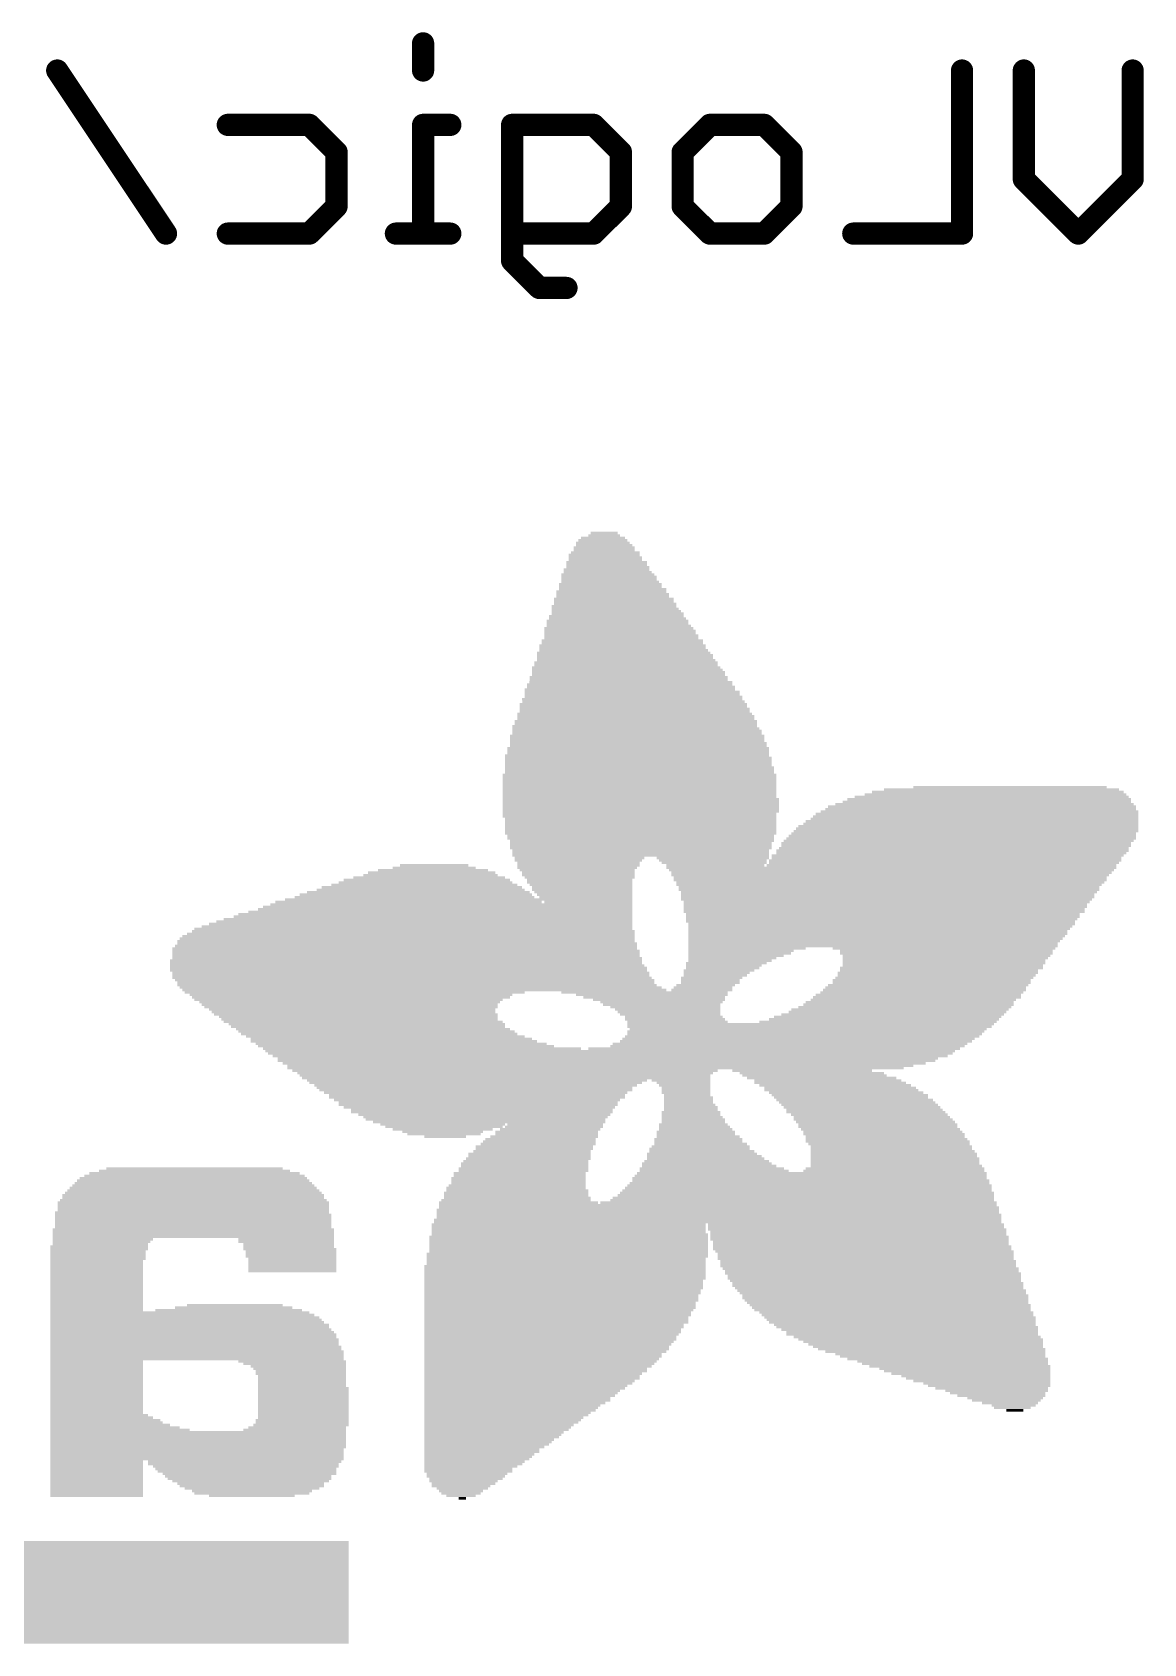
# Model space of a CAD drawing. Extents: x -0.1 to 35.7, y -1.6 to 50.9.
# Drawn here: x 20.2 to 27.82, y 26.92 to 37.97 of the extents above; entities that cross this region are included whole.
import ezdxf

# ---------------------------------------------------------------- set-up
doc = ezdxf.new("R2010")
doc.units = 0
doc.layers.add('22', color=6, linetype='CONTINUOUS')

# ---------------------------------------------------------------- blocks, each defined once
blk = doc.blocks.new('RECT')
blk.add_solid([(-0.5, -0.5), (0.5, -0.5), (-0.5, 0.5), (0.5, 0.5)])

msp = doc.modelspace()

# ---------------------------------------------------------------- linework, layer by layer
at = {"layer": '22', "const_width": 0.1524}
for points in [[(22.8771, 37.8937), (22.8771, 37.7073)], [(21.1146, 36.5887), (20.3689, 37.7073)], [(26.5717, 37.7073), (26.5717, 36.5887)], [(26.9954, 36.9616), (26.9954, 37.7073)], [(27.7411, 37.7073), (27.7411, 36.9616)], [(21.5383, 37.3344), (22.0975, 37.3344)], [(22.0975, 37.3344), (22.284, 37.148)], [(23.0636, 37.3344), (22.8771, 37.3344)], [(22.8771, 37.3344), (22.8771, 36.5887)], [(23.4872, 36.4023), (23.4872, 37.3344)], [(23.4872, 37.3344), (24.0465, 37.3344)], [(24.0465, 37.3344), (24.233, 37.148)], [(24.6566, 37.148), (24.8431, 37.3344)], [(24.8431, 37.3344), (25.2159, 37.3344)], [(25.2159, 37.3344), (25.4024, 37.148)], [(22.284, 37.148), (22.284, 36.7751)], [(24.233, 37.148), (24.233, 36.7751)], [(24.6566, 36.7751), (24.6566, 37.148)], [(25.4024, 37.148), (25.4024, 36.7751)], [(27.3683, 36.5887), (26.9954, 36.9616)], [(27.7411, 36.9616), (27.3683, 36.5887)], [(22.284, 36.7751), (22.0975, 36.5887)], [(24.233, 36.7751), (24.0465, 36.5887)], [(24.8431, 36.5887), (24.6566, 36.7751)], [(25.4024, 36.7751), (25.2159, 36.5887)], [(22.0975, 36.5887), (21.5383, 36.5887)], [(23.0636, 36.5887), (22.6907, 36.5887)], [(24.0465, 36.5887), (23.4872, 36.5887)], [(25.2159, 36.5887), (24.8431, 36.5887)], [(26.5717, 36.5887), (25.826, 36.5887)], [(23.6737, 36.2159), (23.4872, 36.4023)], [(23.8601, 36.2159), (23.6737, 36.2159)]]:
    msp.add_lwpolyline(points, dxfattribs=at)
at = {"layer": '22', "const_width": 0.0762}
for points in [[(22.9152, 37.8937, 1), (22.839, 37.8937)], [(20.4006, 37.7284, 1), (20.3372, 37.6861)], [(22.839, 37.7073, 1), (22.9152, 37.7073)], [(26.6098, 37.7073, 1), (26.5336, 37.7073)], [(27.0335, 37.7073, 1), (26.9573, 37.7073)], [(27.7792, 37.7073, 1), (27.703, 37.7073)], [(21.5383, 37.3725, 1), (21.5383, 37.2963)], [(22.1245, 37.3613, 1), (22.0706, 37.3075)], [(22.0975, 37.2963, 1), (22.0975, 37.3725)], [(22.8771, 37.3725, 1), (22.8771, 37.2963)], [(22.9152, 37.3344, 1), (22.839, 37.3344)], [(23.0636, 37.2963, 1), (23.0636, 37.3725)], [(23.5253, 37.3344, 1), (23.4491, 37.3344)], [(23.4872, 37.3725, 1), (23.4872, 37.2963)], [(24.0735, 37.3613, 1), (24.0196, 37.3075)], [(24.0465, 37.2963, 1), (24.0465, 37.3725)], [(24.8431, 37.3725, 1), (24.8431, 37.2963)], [(24.87, 37.3075, 1), (24.8161, 37.3613)], [(25.2429, 37.3613, 1), (25.189, 37.3075)], [(25.2159, 37.2963, 1), (25.2159, 37.3725)], [(22.3221, 37.148, 1), (22.2459, 37.148)], [(22.257, 37.121, 1), (22.3109, 37.1749)], [(24.2711, 37.148, 1), (24.1949, 37.148)], [(24.206, 37.121, 1), (24.2599, 37.1749)], [(24.6947, 37.148, 1), (24.6185, 37.148)], [(24.6297, 37.1749, 1), (24.6836, 37.121)], [(25.4405, 37.148, 1), (25.3643, 37.148)], [(25.3754, 37.121, 1), (25.4293, 37.1749)], [(27.0224, 36.9885, 1), (26.9685, 36.9346)], [(27.7681, 36.9346, 1), (27.7142, 36.9885)], [(26.9573, 36.9616, 1), (27.0335, 36.9616)], [(27.703, 36.9616, 1), (27.7792, 36.9616)], [(22.2459, 36.7751, 1), (22.3221, 36.7751)], [(22.3109, 36.7482, 1), (22.257, 36.8021)], [(24.1949, 36.7751, 1), (24.2711, 36.7751)], [(24.2599, 36.7482, 1), (24.206, 36.8021)], [(24.6836, 36.8021, 1), (24.6297, 36.7482)], [(24.6185, 36.7751, 1), (24.6947, 36.7751)], [(25.3643, 36.7751, 1), (25.4405, 36.7751)], [(25.4293, 36.7482, 1), (25.3754, 36.8021)], [(21.0829, 36.5676, 1), (21.1463, 36.6098)], [(21.5383, 36.6268, 1), (21.5383, 36.5506)], [(22.0706, 36.6156, 1), (22.1245, 36.5618)], [(22.0975, 36.5506, 1), (22.0975, 36.6268)], [(22.6907, 36.6268, 1), (22.6907, 36.5506)], [(22.839, 36.5887, 1), (22.9152, 36.5887)], [(23.0636, 36.5506, 1), (23.0636, 36.6268)], [(23.4872, 36.6268, 1), (23.4872, 36.5506)], [(24.0196, 36.6156, 1), (24.0735, 36.5618)], [(24.0465, 36.5506, 1), (24.0465, 36.6268)], [(24.8431, 36.6268, 1), (24.8431, 36.5506)], [(24.8161, 36.5618, 1), (24.87, 36.6156)], [(25.189, 36.6156, 1), (25.2429, 36.5618)], [(25.2159, 36.5506, 1), (25.2159, 36.6268)], [(25.826, 36.6268, 1), (25.826, 36.5506)], [(26.5336, 36.5887, 1), (26.6098, 36.5887)], [(26.5717, 36.5506, 1), (26.5717, 36.6268)], [(27.3414, 36.6156, 1), (27.3952, 36.5618)], [(27.3414, 36.5618, 1), (27.3952, 36.6156)], [(23.5142, 36.4292, 1), (23.4603, 36.3753)], [(23.4491, 36.4023, 1), (23.5253, 36.4023)], [(23.6737, 36.254, 1), (23.6737, 36.1778)], [(23.6467, 36.1889, 1), (23.7006, 36.2428)], [(23.8601, 36.1778, 1), (23.8601, 36.254)]]:
    msp.add_lwpolyline(points, format="xyb", dxfattribs=at)

# ---------------------------------------------------------------- block references
at = {"layer": '22', "rotation": 180}
for p, xscale, yscale in [((24.1095, 34.4845), 0.3353, 0.0167), ((24.1094, 34.5013), 0.3018, 0.0168), ((24.1178, 34.5181), 0.218, 0.0168), ((24.1178, 34.5348), 0.1844, 0.0167), ((24.1178, 34.384), 0.4862, 0.0168), ((24.1262, 34.4008), 0.4694, 0.0167), ((24.1179, 34.4343), 0.4191, 0.0168), ((24.1179, 34.4175), 0.4191, 0.0168), ((24.1094, 34.4678), 0.3688, 0.0168), ((24.1178, 34.4511), 0.3856, 0.0167), ((24.1346, 34.2834), 0.5867, 0.0168), ((24.143, 34.2666), 0.6035, 0.0167), ((24.1346, 34.3337), 0.5532, 0.0168), ((24.1346, 34.3169), 0.5532, 0.0168), ((24.143, 34.3002), 0.5699, 0.0167), ((24.1262, 34.3672), 0.5029, 0.0168), ((24.1262, 34.3505), 0.5029, 0.0167), ((24.1598, 34.1828), 0.7041, 0.0168), ((24.1598, 34.166), 0.7041, 0.0167), ((24.1513, 34.2331), 0.6538, 0.0168), ((24.1513, 34.2163), 0.6538, 0.0167), ((24.1597, 34.1996), 0.6706, 0.0168), ((24.143, 34.2499), 0.6371, 0.0168), ((24.1849, 34.0822), 0.8215, 0.0168), ((24.1849, 34.0654), 0.8215, 0.0167), ((24.1932, 34.0487), 0.8382, 0.0168), ((24.1681, 34.1325), 0.7544, 0.0168), ((24.1765, 34.1157), 0.7712, 0.0167), ((24.1765, 34.099), 0.7712, 0.0168), ((24.1765, 34.1493), 0.7376, 0.0168), ((24.2101, 33.9314), 0.9723, 0.0167), ((24.2016, 33.9649), 0.922, 0.0168), ((24.21, 33.9481), 0.9388, 0.0168), ((24.1849, 34.032), 0.8549, 0.0167), ((24.2017, 33.9984), 0.8885, 0.0168), ((24.21, 33.9817), 0.9052, 0.0167), ((24.1933, 34.0152), 0.8717, 0.0168), ((24.2184, 33.8811), 1.0226, 0.0167), ((24.2268, 33.8643), 1.0394, 0.0168), ((24.2268, 33.8475), 1.0394, 0.0167), ((24.2352, 33.8308), 1.0561, 0.0168), ((24.2184, 33.8978), 0.989, 0.0168), ((24.2101, 33.9146), 0.9723, 0.0168), ((24.2519, 33.7134), 1.1902, 0.0168), ((24.252, 33.7302), 1.1567, 0.0168), ((24.2436, 33.7637), 1.1399, 0.0168), ((24.2436, 33.7469), 1.1399, 0.0167), ((24.2435, 33.7972), 1.1064, 0.0167), ((24.2435, 33.7805), 1.1064, 0.0168), ((24.2352, 33.814), 1.0561, 0.0168), ((24.2687, 33.6129), 1.2908, 0.0167), ((24.2687, 33.6463), 1.2573, 0.0167), ((24.2687, 33.6296), 1.2573, 0.0168), ((24.2603, 33.6966), 1.207, 0.0167), ((24.2603, 33.6799), 1.207, 0.0168), ((24.2687, 33.6631), 1.2238, 0.0168), ((24.2938, 33.4955), 1.4082, 0.0168), ((24.2855, 33.5458), 1.3579, 0.0168), ((24.2855, 33.529), 1.3579, 0.0168), ((24.3022, 33.5123), 1.3914, 0.0167), ((24.2771, 33.5961), 1.3076, 0.0168), ((24.2855, 33.5793), 1.3243, 0.0168), ((24.2855, 33.5626), 1.3243, 0.0167), ((24.3106, 33.3949), 1.5088, 0.0168), ((24.319, 33.3782), 1.5255, 0.0167), ((24.3106, 33.4452), 1.4752, 0.0168), ((24.3106, 33.4285), 1.4752, 0.0167), ((24.319, 33.4117), 1.492, 0.0168), ((24.2939, 33.462), 1.4417, 0.0167), ((24.3022, 33.4787), 1.425, 0.0168), ((24.3358, 33.2776), 1.6261, 0.0167), ((24.3274, 33.2943), 1.6093, 0.0168), ((24.319, 33.3614), 1.5591, 0.0168), ((24.319, 33.3446), 1.5591, 0.0168), ((24.3274, 33.3279), 1.5759, 0.0167), ((24.3274, 33.3111), 1.5759, 0.0168), ((24.3274, 33.2105), 1.6764, 0.0168), ((24.3358, 33.1938), 1.6931, 0.0167), ((24.3442, 33.177), 1.7099, 0.0168), ((24.3442, 33.1602), 1.7099, 0.0168), ((24.3358, 33.244), 1.6597, 0.0168), ((24.3358, 33.2273), 1.6597, 0.0167), ((24.3358, 33.2608), 1.6261, 0.0168), ((24.3525, 33.0596), 1.7938, 0.0168), ((24.3441, 33.1435), 1.7434, 0.0167), ((24.3441, 33.1267), 1.7434, 0.0168), ((24.3441, 33.1099), 1.7434, 0.0168), ((24.3525, 33.0932), 1.7602, 0.0167), ((24.3525, 33.0764), 1.7602, 0.0168), ((24.3525, 32.9926), 1.8272, 0.0168), ((24.3525, 32.9758), 1.8272, 0.0168), ((24.3525, 32.9591), 1.8272, 0.0167), ((24.3525, 32.9423), 1.8272, 0.0168), ((24.3442, 33.0094), 1.8105, 0.0167), ((24.3525, 33.0429), 1.7938, 0.0167), ((24.3525, 33.0261), 1.7938, 0.0168), ((24.3609, 32.8752), 1.8776, 0.0168), ((24.3609, 32.8585), 1.8776, 0.0167), ((24.3609, 32.8417), 1.8776, 0.0168), ((24.3609, 32.8249), 1.8776, 0.0168), ((24.3609, 32.9255), 1.844, 0.0168), ((24.3609, 32.9088), 1.844, 0.0167), ((24.3609, 32.892), 1.844, 0.0168), ((24.3609, 32.8082), 1.8776, 0.0167), ((24.3609, 32.7914), 1.8776, 0.0168), ((24.3609, 32.7747), 1.8776, 0.0167), ((24.3609, 32.7579), 1.8776, 0.0168), ((24.3609, 32.7411), 1.8776, 0.0168), ((24.3609, 32.7244), 1.8776, 0.0167), ((26.7749, 32.7244), 1.8776, 0.0167), ((26.8001, 32.7411), 1.7937, 0.0168), ((26.8169, 32.7579), 1.7267, 0.0168), ((26.842, 32.7747), 1.6093, 0.0167), ((26.9007, 32.7914), 1.3243, 0.0168), ((24.3693, 32.7076), 1.8943, 0.0168), ((24.3693, 32.6908), 1.8943, 0.0168), ((24.3693, 32.6741), 1.8943, 0.0167), ((24.3693, 32.6573), 1.8943, 0.0168), ((24.3693, 32.6405), 1.8943, 0.0168), ((24.3693, 32.6238), 1.8943, 0.0167), ((24.3609, 32.607), 1.8776, 0.0168), ((26.6743, 32.607), 2.2128, 0.0168), ((26.6911, 32.6238), 2.1793, 0.0167), ((26.6995, 32.6405), 2.1291, 0.0168), ((26.7079, 32.6573), 2.1123, 0.0168), ((26.7246, 32.6741), 2.0452, 0.0167), ((26.7414, 32.6908), 1.9781, 0.0168), ((26.7581, 32.7076), 1.9446, 0.0168), ((24.3609, 32.5903), 1.8776, 0.0167), ((24.3693, 32.5735), 1.8608, 0.0168), ((24.3693, 32.5567), 1.8608, 0.0168), ((24.3693, 32.54), 1.8608, 0.0167), ((24.3693, 32.5232), 1.8608, 0.0168), ((24.3693, 32.5064), 1.8608, 0.0168), ((26.6073, 32.5064), 2.3469, 0.0168), ((26.6156, 32.5232), 2.3302, 0.0168), ((26.6324, 32.54), 2.2966, 0.0167), ((26.6408, 32.5567), 2.2799, 0.0168), ((26.6576, 32.5735), 2.2463, 0.0168), ((26.6659, 32.5903), 2.2296, 0.0167), ((24.3693, 32.4897), 1.8608, 0.0167), ((24.3693, 32.4729), 1.8608, 0.0168), ((24.3693, 32.4561), 1.8273, 0.0168), ((24.3693, 32.4394), 1.8273, 0.0167), ((24.3693, 32.4058), 1.7937, 0.0168), ((24.3693, 32.3891), 1.7937, 0.0167), ((24.3777, 32.4226), 1.8105, 0.0168), ((26.5318, 32.4058), 2.3972, 0.0168), ((26.5318, 32.3891), 2.3972, 0.0167), ((26.5486, 32.4226), 2.3972, 0.0168), ((26.5654, 32.4394), 2.3973, 0.0167), ((26.5738, 32.4561), 2.3805, 0.0168), ((26.5822, 32.4729), 2.3637, 0.0168), ((26.5989, 32.4897), 2.3637, 0.0167), ((24.3693, 32.3723), 1.7937, 0.0168), ((24.3693, 32.3556), 1.7602, 0.0167), ((24.3693, 32.3388), 1.7602, 0.0168), ((24.3693, 32.322), 1.7602, 0.0168), ((23.9502, 32.3053), 0.8885, 0.0167), ((23.9418, 32.2885), 0.8717, 0.0168), ((23.9418, 32.2717), 0.8382, 0.0168), ((24.8638, 32.3053), 0.7712, 0.0167), ((24.8638, 32.2885), 0.7376, 0.0168), ((24.8722, 32.2717), 0.7208, 0.0168), ((26.4564, 32.2885), 2.414, 0.0168), ((26.448, 32.2717), 2.3972, 0.0168), ((26.4732, 32.322), 2.4141, 0.0168), ((26.4648, 32.3053), 2.3973, 0.0167), ((26.5067, 32.3556), 2.414, 0.0167), ((26.4983, 32.3388), 2.3972, 0.0168), ((26.5151, 32.3723), 2.3973, 0.0168), ((22.9192, 32.1712), 1.0394, 0.0167), ((22.9276, 32.1879), 0.922, 0.0168), ((22.936, 32.2047), 0.8717, 0.0167), ((22.9443, 32.2214), 0.7544, 0.0168), ((22.9527, 32.2382), 0.57, 0.0168), ((22.9527, 32.255), 0.4694, 0.0167), ((23.9418, 32.255), 0.8382, 0.0167), ((23.9334, 32.2382), 0.8214, 0.0168), ((23.9334, 32.2214), 0.788, 0.0168), ((23.9418, 32.2047), 0.7712, 0.0167), ((23.9418, 32.1879), 0.7712, 0.0168), ((23.9502, 32.1712), 0.7544, 0.0167), ((24.8805, 32.255), 0.6705, 0.0167), ((26.0876, 32.2382), 3.0846, 0.0168), ((26.0876, 32.2214), 3.051, 0.0168), ((26.0876, 32.2047), 3.0175, 0.0167), ((26.0792, 32.1879), 3.0008, 0.0168), ((26.0792, 32.1712), 2.9672, 0.0167), ((26.4313, 32.255), 2.3973, 0.0167), ((22.827, 32.0538), 1.5926, 0.0168), ((22.8438, 32.0706), 1.5255, 0.0167), ((22.8605, 32.0873), 1.425, 0.0168), ((22.8689, 32.1041), 1.3746, 0.0168), ((22.8857, 32.1209), 1.2741, 0.0167), ((22.8941, 32.1376), 1.1903, 0.0168), ((22.9024, 32.1544), 1.14, 0.0168), ((23.9502, 32.1544), 0.7209, 0.0168), ((23.9502, 32.1376), 0.7209, 0.0168), ((23.9586, 32.1209), 0.7041, 0.0167), ((23.967, 32.1041), 0.6873, 0.0168), ((23.967, 32.0873), 0.6873, 0.0168), ((23.9753, 32.0706), 0.6706, 0.0167), ((23.9837, 32.0538), 0.6538, 0.0168), ((26.0792, 32.1544), 2.9672, 0.0168), ((26.0792, 32.1376), 2.9337, 0.0168), ((26.0708, 32.1209), 2.917, 0.0167), ((26.0708, 32.1041), 2.8834, 0.0168), ((26.0708, 32.0873), 2.8834, 0.0168), ((26.0625, 32.0538), 2.8331, 0.0168), ((26.0709, 32.0706), 2.8499, 0.0167), ((23.0282, 31.9532), 2.5649, 0.0168), ((23.0449, 31.97), 2.5314, 0.0167), ((23.0701, 31.9867), 2.4811, 0.0168), ((22.7767, 32.0035), 1.8273, 0.0168), ((23.1204, 32.0203), 2.3805, 0.0167), ((22.8186, 32.037), 1.6428, 0.0168), ((23.9921, 32.037), 0.637, 0.0168), ((24.0089, 32.0035), 0.6035, 0.0168), ((26.0625, 32.037), 2.8331, 0.0168), ((26.0541, 32.0203), 2.8163, 0.0167), ((26.0541, 32.0035), 2.7829, 0.0168), ((26.0457, 31.9867), 2.7661, 0.0168), ((26.0457, 31.97), 2.7661, 0.0167), ((26.0373, 31.9532), 2.7493, 0.0168), ((22.8354, 31.8359), 2.9505, 0.0167), ((22.8605, 31.8526), 2.9002, 0.0168), ((22.8857, 31.8694), 2.8499, 0.0168), ((22.9108, 31.8862), 2.7996, 0.0167), ((22.9444, 31.9029), 2.7325, 0.0168), ((22.9611, 31.9197), 2.699, 0.0168), ((22.9946, 31.9365), 2.632, 0.0167), ((26.0373, 31.9365), 2.7493, 0.0167), ((26.0289, 31.9197), 2.699, 0.0168), ((26.0289, 31.9029), 2.699, 0.0168), ((26.0205, 31.8862), 2.6822, 0.0167), ((26.0122, 31.8694), 2.6655, 0.0168), ((26.0122, 31.8359), 2.6319, 0.0167), ((26.0206, 31.8526), 2.6487, 0.0168), ((22.7599, 31.7353), 3.1349, 0.0168), ((22.7683, 31.7185), 3.1516, 0.0168), ((22.7684, 31.7521), 3.1181, 0.0167), ((22.7767, 31.7688), 3.1014, 0.0168), ((22.7934, 31.7856), 3.0679, 0.0167), ((22.8102, 31.8023), 3.0343, 0.0168), ((22.8102, 31.8191), 3.0008, 0.0168), ((26.0038, 31.8191), 2.6151, 0.0168), ((25.9954, 31.8023), 2.5984, 0.0168), ((25.9954, 31.7856), 2.5984, 0.0167), ((25.987, 31.7688), 2.5816, 0.0168), ((25.9787, 31.7521), 2.5649, 0.0167), ((25.9619, 31.7185), 2.5313, 0.0168), ((25.9703, 31.7353), 2.5481, 0.0168), ((22.7599, 31.6682), 3.2019, 0.0168), ((22.7599, 31.6515), 3.2019, 0.0167), ((22.7599, 31.6347), 3.2019, 0.0168), ((22.7683, 31.6179), 3.2186, 0.0168), ((22.7516, 31.685), 3.1851, 0.0168), ((22.7599, 31.7018), 3.1684, 0.0167), ((25.9619, 31.7018), 2.5313, 0.0167), ((25.0985, 31.685), 0.8046, 0.0168), ((25.0566, 31.6682), 0.7208, 0.0168), ((25.0482, 31.6515), 0.7041, 0.0167), ((25.0231, 31.6347), 0.6538, 0.0168), ((24.9979, 31.6179), 0.6035, 0.0168), ((26.448, 31.685), 1.5256, 0.0168), ((26.4648, 31.6682), 1.4585, 0.0168), ((26.4648, 31.6515), 1.4585, 0.0167), ((26.4648, 31.6347), 1.4249, 0.0168), ((26.4564, 31.6179), 1.4082, 0.0168), ((22.7599, 31.6012), 3.2354, 0.0167), ((22.7599, 31.5844), 3.2354, 0.0168), ((22.7683, 31.5676), 3.2522, 0.0168), ((22.7767, 31.5509), 3.269, 0.0167), ((22.7767, 31.5341), 3.269, 0.0168), ((22.7934, 31.5174), 3.2689, 0.0167), ((22.7934, 31.5006), 3.2689, 0.0168), ((24.9057, 31.5341), 0.4862, 0.0168), ((24.889, 31.5174), 0.4527, 0.0167), ((24.8805, 31.5006), 0.4359, 0.0168), ((24.956, 31.5844), 0.5532, 0.0168), ((24.9393, 31.5676), 0.5197, 0.0168), ((24.9308, 31.5509), 0.5029, 0.0167), ((24.9811, 31.6012), 0.5699, 0.0167), ((26.4061, 31.5174), 1.3746, 0.0167), ((26.3978, 31.5006), 1.3579, 0.0168), ((26.4312, 31.5509), 1.3914, 0.0167), ((26.4145, 31.5341), 1.3579, 0.0168), ((26.448, 31.6012), 1.3914, 0.0167), ((26.448, 31.5844), 1.3914, 0.0168), ((26.4396, 31.5676), 1.3746, 0.0168), ((22.8019, 31.4838), 3.2857, 0.0168), ((22.8186, 31.4671), 3.2858, 0.0167), ((22.827, 31.4503), 3.269, 0.0168), ((22.8354, 31.4335), 3.2857, 0.0168), ((22.8605, 31.4168), 3.3025, 0.0167), ((22.8857, 31.4), 3.3193, 0.0168), ((24.7884, 31.4), 0.4191, 0.0168), ((24.7968, 31.4168), 0.4023, 0.0167), ((24.8135, 31.4335), 0.4024, 0.0168), ((24.8555, 31.4838), 0.4191, 0.0168), ((24.847, 31.4671), 0.4023, 0.0167), ((24.847, 31.4503), 0.4023, 0.0168), ((26.3139, 31.4), 1.3914, 0.0168), ((26.3223, 31.4168), 1.3747, 0.0167), ((26.3391, 31.4335), 1.3747, 0.0168), ((26.3642, 31.4671), 1.3579, 0.0167), ((26.3642, 31.4503), 1.3579, 0.0168), ((26.381, 31.4838), 1.3579, 0.0168), ((22.4079, 31.3832), 2.3302, 0.0168), ((22.3828, 31.3665), 2.2129, 0.0167), ((22.3828, 31.3497), 2.1793, 0.0168), ((22.366, 31.333), 2.1123, 0.0167), ((22.3743, 31.3162), 2.0619, 0.0168), ((22.3743, 31.2994), 2.0285, 0.0168), ((22.3828, 31.2827), 2.0117, 0.0167), ((24.3944, 31.3832), 1.14, 0.0168), ((24.4447, 31.3665), 1.0394, 0.0167), ((24.4615, 31.3497), 0.9723, 0.0168), ((24.495, 31.333), 0.9052, 0.0167), ((24.5118, 31.3162), 0.8382, 0.0168), ((24.5118, 31.2994), 0.8047, 0.0168), ((24.5369, 31.2827), 0.7544, 0.0167), ((26.1798, 31.2827), 1.4585, 0.0167), ((26.205, 31.2994), 1.4417, 0.0168), ((26.2133, 31.3162), 1.425, 0.0168), ((26.2385, 31.333), 1.4081, 0.0167), ((26.2636, 31.3497), 1.425, 0.0168), ((26.272, 31.3665), 1.4082, 0.0167), ((26.2971, 31.3832), 1.3914, 0.0168), ((22.3911, 31.2659), 1.9614, 0.0168), ((22.3995, 31.2491), 1.9446, 0.0168), ((22.4163, 31.2324), 1.9447, 0.0167), ((22.4331, 31.2156), 1.9111, 0.0168), ((22.4414, 31.1988), 1.8944, 0.0168), ((22.4666, 31.1821), 1.9111, 0.0167), ((22.4917, 31.1653), 1.8944, 0.0168), ((24.5537, 31.2659), 0.7209, 0.0168), ((24.5621, 31.2491), 0.7041, 0.0168), ((24.5705, 31.2324), 0.6873, 0.0167), ((24.5956, 31.2156), 0.6706, 0.0168), ((24.604, 31.1988), 0.6873, 0.0168), ((24.6208, 31.1821), 0.6873, 0.0167), ((25.5344, 31.1653), 2.5146, 0.0168), ((25.9954, 31.1821), 1.6261, 0.0167), ((26.0373, 31.1988), 1.5758, 0.0168), ((26.0625, 31.2156), 1.5591, 0.0168), ((26.096, 31.2324), 1.5255, 0.0167), ((26.1295, 31.2491), 1.492, 0.0168), ((26.1463, 31.2659), 1.4919, 0.0168), ((22.5001, 31.1485), 1.8776, 0.0168), ((22.5336, 31.1318), 1.8776, 0.0167), ((22.5587, 31.115), 1.8943, 0.0168), ((22.5755, 31.0983), 1.8943, 0.0167), ((22.6175, 31.0815), 1.9111, 0.0168), ((22.6593, 31.0647), 1.9279, 0.0168), ((25.4505, 31.0647), 2.4141, 0.0168), ((25.4757, 31.0815), 2.4308, 0.0168), ((25.526, 31.1485), 2.4978, 0.0168), ((25.5008, 31.115), 2.4475, 0.0168), ((25.4925, 31.0983), 2.4307, 0.0167), ((25.5176, 31.1318), 2.4476, 0.0167), ((22.6761, 31.048), 1.9614, 0.0167), ((22.7264, 31.0312), 1.995, 0.0168), ((22.7599, 31.0144), 2.0284, 0.0168), ((22.8689, 30.9977), 2.1793, 0.0167), ((24.1597, 30.9809), 4.7274, 0.0168), ((24.1598, 30.9641), 4.6939, 0.0168), ((24.1597, 30.9474), 4.6268, 0.0167), ((25.2829, 30.9977), 2.5482, 0.0167), ((25.3751, 31.0144), 2.4308, 0.0168), ((25.3919, 31.0312), 2.4308, 0.0168), ((25.4338, 31.048), 2.414, 0.0167), ((24.1346, 30.9139), 4.5095, 0.0167), ((24.143, 30.9306), 4.5263, 0.0168), ((24.1178, 30.8971), 4.409, 0.0168), ((24.0927, 30.8803), 4.2916, 0.0168), ((24.0592, 30.8636), 4.2245, 0.0167), ((23.4389, 30.8468), 2.9169, 0.0168), ((25.4757, 30.8468), 0.9556, 0.0168), ((23.4389, 30.83), 2.8499, 0.0168), ((23.4389, 30.8133), 2.8163, 0.0167), ((23.4473, 30.7965), 2.7995, 0.0168), ((23.2461, 30.7797), 2.3302, 0.0168), ((23.2377, 30.763), 2.2799, 0.0167), ((23.2377, 30.7462), 2.2128, 0.0168), ((23.2293, 30.7294), 2.1626, 0.0168), ((24.6459, 30.7797), 0.4023, 0.0168), ((24.6626, 30.763), 0.3688, 0.0167), ((24.671, 30.7462), 0.352, 0.0168), ((24.6794, 30.7294), 0.3352, 0.0168), ((25.5428, 30.83), 0.9891, 0.0168), ((25.5595, 30.8133), 0.989, 0.0167), ((25.6098, 30.7965), 1.0226, 0.0168), ((25.6517, 30.7797), 1.0058, 0.0168), ((25.6685, 30.763), 1.0394, 0.0167), ((25.702, 30.7462), 1.0394, 0.0168), ((25.7355, 30.7294), 1.0394, 0.0168), ((23.2377, 30.7127), 2.1458, 0.0167), ((23.2377, 30.6959), 2.0788, 0.0168), ((23.2461, 30.6791), 2.0284, 0.0167), ((23.2461, 30.6624), 2.0284, 0.0168), ((23.2461, 30.6456), 1.9614, 0.0168), ((23.2545, 30.6288), 1.9111, 0.0167), ((23.2545, 30.6121), 1.9111, 0.0168), ((24.6794, 30.7127), 0.3352, 0.0167), ((24.6794, 30.6959), 0.3352, 0.0168), ((24.6878, 30.6791), 0.3185, 0.0167), ((24.7046, 30.6121), 0.3521, 0.0168), ((24.6962, 30.6624), 0.3353, 0.0168), ((24.6962, 30.6456), 0.3353, 0.0168), ((24.6962, 30.6288), 0.3353, 0.0167), ((25.7439, 30.7127), 1.0562, 0.0167), ((25.7775, 30.6959), 1.0561, 0.0168), ((25.8026, 30.6791), 1.0729, 0.0167), ((25.811, 30.6624), 1.0561, 0.0168), ((25.8361, 30.6456), 1.0729, 0.0168), ((25.8529, 30.6288), 1.0729, 0.0167), ((25.8697, 30.6121), 1.0729, 0.0168), ((23.2628, 30.5953), 1.8608, 0.0168), ((23.2796, 30.5785), 1.7938, 0.0167), ((23.2796, 30.5618), 1.7938, 0.0168), ((23.2964, 30.545), 1.7267, 0.0168), ((23.3048, 30.5282), 1.6764, 0.0167), ((23.3048, 30.5115), 1.6429, 0.0168), ((24.7214, 30.5282), 0.4191, 0.0167), ((24.7297, 30.5115), 0.4358, 0.0168), ((24.713, 30.5618), 0.4023, 0.0168), ((24.713, 30.545), 0.4023, 0.0168), ((24.7129, 30.5953), 0.3688, 0.0168), ((24.7129, 30.5785), 0.3688, 0.0167), ((25.8864, 30.5953), 1.0729, 0.0168), ((25.9032, 30.5785), 1.0729, 0.0167), ((25.9116, 30.5618), 1.0897, 0.0168), ((25.9367, 30.545), 1.0728, 0.0168), ((25.9535, 30.5282), 1.0729, 0.0167), ((25.9619, 30.5115), 1.0897, 0.0168), ((23.3299, 30.4947), 1.5926, 0.0167), ((23.0114, 30.478), 0.855, 0.0168), ((23.0198, 30.4612), 0.8047, 0.0168), ((23.0114, 30.4444), 0.6873, 0.0167), ((23.0114, 30.4277), 0.5532, 0.0168), ((23.0198, 30.4109), 0.5029, 0.0168), ((23.0282, 30.3941), 0.2849, 0.0167), ((23.7071, 30.3941), 0.7376, 0.0167), ((23.7239, 30.4277), 0.7041, 0.0168), ((23.7239, 30.4109), 0.7041, 0.0168), ((23.749, 30.4444), 0.6874, 0.0167), ((23.7742, 30.4612), 0.6705, 0.0168), ((23.7825, 30.478), 0.6538, 0.0168), ((24.7632, 30.3941), 0.57, 0.0167), ((24.7465, 30.4277), 0.5365, 0.0168), ((24.7465, 30.4109), 0.5365, 0.0168), ((24.7297, 30.478), 0.4694, 0.0168), ((24.7381, 30.4612), 0.4862, 0.0168), ((24.7465, 30.4444), 0.5029, 0.0167), ((24.7297, 30.4947), 0.4358, 0.0167), ((25.9786, 30.4947), 1.0896, 0.0167), ((25.9954, 30.478), 1.0897, 0.0168), ((25.9954, 30.4612), 1.0897, 0.0168), ((26.0122, 30.4444), 1.0897, 0.0167), ((26.0289, 30.4277), 1.0896, 0.0168), ((26.0373, 30.4109), 1.1064, 0.0168), ((26.0457, 30.3941), 1.0897, 0.0167), ((23.6233, 30.2935), 0.8047, 0.0167), ((23.6401, 30.3271), 0.8047, 0.0168), ((23.6401, 30.3103), 0.8047, 0.0168), ((23.6652, 30.3438), 0.7879, 0.0167), ((23.6736, 30.3606), 0.7711, 0.0168), ((23.682, 30.3774), 0.7543, 0.0168), ((24.7716, 30.3103), 0.6874, 0.0168), ((24.7884, 30.2935), 0.7209, 0.0167), ((24.78, 30.3271), 0.6706, 0.0168), ((24.78, 30.3438), 0.637, 0.0167), ((24.7633, 30.3774), 0.6035, 0.0168), ((24.7633, 30.3606), 0.6035, 0.0168), ((26.0541, 30.3774), 1.1065, 0.0168), ((26.0624, 30.3606), 1.1232, 0.0168), ((26.0708, 30.3438), 1.1064, 0.0167), ((26.0876, 30.3271), 1.1064, 0.0168), ((26.0876, 30.3103), 1.1064, 0.0168), ((26.096, 30.2935), 1.1232, 0.0167), ((21.3098, 30.1762), 1.207, 0.0168), ((23.5646, 30.1762), 0.8885, 0.0168), ((23.573, 30.2098), 0.8717, 0.0167), ((23.573, 30.193), 0.8717, 0.0168), ((23.5814, 30.2265), 0.8549, 0.0168), ((23.5981, 30.2433), 0.855, 0.0168), ((23.6065, 30.2768), 0.8382, 0.0168), ((23.6065, 30.2601), 0.8382, 0.0167), ((24.8555, 30.1762), 0.9891, 0.0168), ((24.8219, 30.2098), 0.8885, 0.0167), ((24.8387, 30.193), 0.9221, 0.0168), ((24.8219, 30.2265), 0.855, 0.0168), ((24.7884, 30.2768), 0.7544, 0.0168), ((24.8052, 30.2601), 0.7879, 0.0167), ((24.8135, 30.2433), 0.8046, 0.0168), ((26.1127, 30.1762), 1.2238, 0.0168), ((26.1044, 30.2768), 1.1399, 0.0168), ((26.1044, 30.2601), 1.1399, 0.0167), ((26.1128, 30.2433), 1.1567, 0.0168), ((26.1128, 30.2265), 1.1567, 0.0168), ((26.1128, 30.2098), 1.1567, 0.0167), ((26.1211, 30.193), 1.1734, 0.0168), ((21.3015, 30.0757), 1.6261, 0.0167), ((21.3015, 30.0924), 1.5925, 0.0168), ((21.3015, 30.1092), 1.5591, 0.0167), ((21.3099, 30.1259), 1.5087, 0.0168), ((21.3099, 30.1427), 1.4417, 0.0168), ((21.3098, 30.1595), 1.3076, 0.0167), ((23.5311, 30.1092), 0.922, 0.0167), ((23.5311, 30.0924), 0.922, 0.0168), ((23.5311, 30.0757), 0.922, 0.0167), ((23.5395, 30.1427), 0.9053, 0.0168), ((23.5395, 30.1259), 0.9053, 0.0168), ((23.5646, 30.1595), 0.8885, 0.0167), ((25.526, 30.0757), 2.4643, 0.0167), ((25.526, 30.1092), 2.4308, 0.0167), ((25.5343, 30.0924), 2.4475, 0.0168), ((25.5344, 30.1259), 2.414, 0.0168), ((25.5428, 30.1427), 2.3973, 0.0168), ((24.8722, 30.1595), 1.0226, 0.0167), ((26.1044, 30.1595), 1.2405, 0.0167), ((21.3015, 29.9583), 1.8273, 0.0168), ((21.3015, 29.9918), 1.7937, 0.0168), ((21.3015, 29.9751), 1.7937, 0.0167), ((21.3015, 30.0086), 1.7603, 0.0168), ((21.3015, 30.0254), 1.7267, 0.0167), ((21.3015, 30.0421), 1.6931, 0.0168), ((21.3015, 30.0589), 1.6597, 0.0168), ((23.5143, 29.9583), 1.0226, 0.0168), ((23.5143, 30.0086), 0.989, 0.0168), ((23.5143, 29.9918), 0.989, 0.0168), ((23.5227, 29.9751), 1.0058, 0.0167), ((23.5143, 30.0421), 0.9556, 0.0168), ((23.5227, 30.0254), 0.9723, 0.0167), ((23.5227, 30.0589), 0.9388, 0.0168), ((25.4757, 29.9583), 2.632, 0.0168), ((25.4841, 29.9751), 2.6152, 0.0167), ((25.5008, 29.9918), 2.5817, 0.0168), ((25.5093, 30.0086), 2.5649, 0.0168), ((25.5092, 30.0254), 2.5314, 0.0167), ((25.5176, 30.0421), 2.5146, 0.0168), ((25.526, 30.0589), 2.4978, 0.0168), ((21.2931, 29.8745), 1.8776, 0.0167), ((21.3015, 29.8577), 1.8943, 0.0168), ((21.3015, 29.841), 1.8943, 0.0167), ((21.3015, 29.9415), 1.8608, 0.0168), ((21.3015, 29.9248), 1.8608, 0.0167), ((21.3015, 29.908), 1.8608, 0.0168), ((21.3015, 29.8912), 1.8608, 0.0168), ((24.8973, 29.8912), 3.8557, 0.0168), ((24.8973, 29.8745), 3.8557, 0.0167), ((24.9058, 29.8577), 3.8725, 0.0168), ((24.9058, 29.841), 3.8725, 0.0167), ((23.5311, 29.9415), 1.0897, 0.0168), ((24.8973, 29.9248), 3.8222, 0.0167), ((24.9057, 29.908), 3.839, 0.0168), ((25.4505, 29.9415), 2.7157, 0.0168), ((21.3015, 29.7571), 1.9279, 0.0168), ((21.3015, 29.7404), 1.9279, 0.0167), ((21.3015, 29.8242), 1.8943, 0.0168), ((21.3015, 29.8074), 1.8943, 0.0168), ((21.3015, 29.7907), 1.8943, 0.0167), ((21.3015, 29.7739), 1.8943, 0.0168), ((23.8747, 29.7907), 1.8776, 0.0167), ((23.8747, 29.7739), 1.8776, 0.0168), ((23.8747, 29.7571), 1.8776, 0.0168), ((23.8747, 29.7404), 1.8776, 0.0167), ((24.8973, 29.8242), 3.8893, 0.0168), ((24.8973, 29.8074), 3.8893, 0.0168), ((25.8445, 29.7907), 2.0284, 0.0167), ((25.8445, 29.7739), 2.0284, 0.0168), ((25.8529, 29.7571), 2.0452, 0.0168), ((25.8613, 29.7404), 2.0285, 0.0167), ((20.6561, 29.6398), 0.6705, 0.0168), ((20.6561, 29.623), 0.6705, 0.0168), ((20.6728, 29.6733), 0.6706, 0.0168), ((20.6644, 29.6566), 0.6538, 0.0167), ((21.3015, 29.7236), 1.9279, 0.0168), ((21.3015, 29.7068), 1.9279, 0.0168), ((20.6812, 29.6901), 0.6873, 0.0167), ((21.9385, 29.6901), 0.6538, 0.0167), ((21.9385, 29.6733), 0.6538, 0.0168), ((21.9552, 29.6566), 0.6203, 0.0167), ((21.9552, 29.6398), 0.6203, 0.0168), ((21.9636, 29.623), 0.637, 0.0168), ((23.8748, 29.7068), 1.9111, 0.0168), ((23.8748, 29.6901), 1.9111, 0.0167), ((23.8748, 29.6733), 1.9111, 0.0168), ((23.8748, 29.6566), 1.9111, 0.0167), ((23.8748, 29.6398), 1.9111, 0.0168), ((23.8748, 29.623), 1.9111, 0.0168), ((23.8831, 29.7236), 1.8944, 0.0168), ((25.8613, 29.7236), 2.0285, 0.0168), ((25.8696, 29.7068), 2.0452, 0.0168), ((25.8696, 29.6901), 2.0452, 0.0167), ((25.878, 29.6733), 2.0284, 0.0168), ((25.878, 29.6566), 2.0284, 0.0167), ((25.8864, 29.6398), 2.0452, 0.0168), ((25.8864, 29.623), 2.0452, 0.0168), ((20.6477, 29.6063), 0.6538, 0.0167), ((20.6477, 29.5895), 0.6538, 0.0168), ((20.6477, 29.5727), 0.6538, 0.0168), ((20.6477, 29.556), 0.6538, 0.0167), ((20.6393, 29.5392), 0.637, 0.0168), ((20.6393, 29.5224), 0.637, 0.0168), ((21.972, 29.6063), 0.6202, 0.0167), ((21.972, 29.5895), 0.6202, 0.0168), ((21.972, 29.5727), 0.6202, 0.0168), ((21.9804, 29.556), 0.6035, 0.0167), ((21.9804, 29.5392), 0.6035, 0.0168), ((21.9804, 29.5224), 0.6035, 0.0168), ((23.8664, 29.5895), 1.9279, 0.0168), ((23.8664, 29.5727), 1.9279, 0.0168), ((23.858, 29.556), 1.9111, 0.0167), ((23.858, 29.5392), 1.9111, 0.0168), ((23.858, 29.5224), 1.9111, 0.0168), ((23.8748, 29.6063), 1.9111, 0.0167), ((25.9032, 29.6063), 2.0452, 0.0167), ((25.9116, 29.5895), 2.0285, 0.0168), ((25.9116, 29.5727), 2.0285, 0.0168), ((25.9116, 29.556), 2.0285, 0.0167), ((25.9283, 29.5392), 2.0284, 0.0168), ((25.9283, 29.5224), 2.0284, 0.0168), ((20.6393, 29.5057), 0.637, 0.0167), ((20.6393, 29.4889), 0.637, 0.0168), ((20.6393, 29.4721), 0.637, 0.0168), ((20.6393, 29.4554), 0.637, 0.0167), ((20.6393, 29.4386), 0.637, 0.0168), ((20.6393, 29.4219), 0.637, 0.0167), ((20.6393, 29.4051), 0.637, 0.0168), ((21.9804, 29.5057), 0.6035, 0.0167), ((21.9804, 29.4889), 0.6035, 0.0168), ((21.9804, 29.4721), 0.6035, 0.0168), ((23.8496, 29.5057), 1.9278, 0.0167), ((23.8496, 29.4889), 1.9278, 0.0168), ((23.8496, 29.4721), 1.9278, 0.0168), ((23.8496, 29.4554), 1.9278, 0.0167), ((23.8496, 29.4386), 1.9278, 0.0168), ((23.8496, 29.4219), 1.9278, 0.0167), ((23.8412, 29.4051), 1.911, 0.0168), ((25.9283, 29.5057), 2.0284, 0.0167), ((25.9451, 29.4889), 2.0284, 0.0168), ((25.9535, 29.4721), 2.0117, 0.0168), ((25.9619, 29.4554), 2.0285, 0.0167), ((25.9703, 29.4386), 2.0117, 0.0168), ((25.9703, 29.4219), 2.0117, 0.0167), ((25.9787, 29.4051), 1.9949, 0.0168), ((20.6393, 29.3883), 0.637, 0.0168), ((20.6393, 29.3716), 0.637, 0.0167), ((20.6393, 29.3548), 0.637, 0.0168), ((20.6393, 29.338), 0.637, 0.0168), ((20.6393, 29.3213), 0.637, 0.0167), ((20.6393, 29.3045), 0.637, 0.0168), ((20.6393, 29.2877), 0.637, 0.0168), ((23.8412, 29.3883), 1.911, 0.0168), ((23.8412, 29.3716), 1.911, 0.0167), ((23.8412, 29.3548), 1.911, 0.0168), ((23.8329, 29.338), 1.8943, 0.0168), ((23.8329, 29.3213), 1.8943, 0.0167), ((23.8245, 29.3045), 1.8775, 0.0168), ((23.8245, 29.2877), 1.8775, 0.0168), ((25.9954, 29.3883), 1.9949, 0.0168), ((25.9954, 29.3716), 1.9949, 0.0167), ((26.0038, 29.3548), 1.9781, 0.0168), ((26.0205, 29.338), 1.9782, 0.0168), ((26.0289, 29.3213), 1.9614, 0.0167), ((26.0457, 29.3045), 1.9614, 0.0168), ((26.0457, 29.2877), 1.9614, 0.0168), ((20.6393, 29.271), 0.637, 0.0167), ((20.6393, 29.2542), 0.637, 0.0168), ((20.6393, 29.2375), 0.637, 0.0167), ((20.6393, 29.2207), 0.637, 0.0168), ((20.6393, 29.2039), 0.637, 0.0168), ((21.2093, 29.1872), 1.7769, 0.0167), ((21.5446, 29.2039), 1.0059, 0.0168), ((21.5781, 29.2207), 0.8047, 0.0168), ((21.5864, 29.2375), 0.6538, 0.0167), ((23.8161, 29.2542), 1.8608, 0.0168), ((23.8161, 29.2375), 1.8608, 0.0167), ((23.8161, 29.2207), 1.8608, 0.0168), ((23.8077, 29.2039), 1.844, 0.0168), ((23.7993, 29.1872), 1.8272, 0.0167), ((23.8245, 29.271), 1.8775, 0.0167), ((26.0541, 29.271), 1.9447, 0.0167), ((26.0625, 29.2542), 1.9279, 0.0168), ((26.0792, 29.2375), 1.9278, 0.0167), ((26.0876, 29.2207), 1.9111, 0.0168), ((26.096, 29.2039), 1.8943, 0.0168), ((26.1211, 29.1872), 1.8776, 0.0167), ((21.2428, 29.1536), 1.844, 0.0168), ((21.2512, 29.1369), 1.8608, 0.0167), ((21.2847, 29.0698), 1.9278, 0.0168), ((21.2261, 29.1704), 1.8105, 0.0168), ((21.2596, 29.1201), 1.8775, 0.0168), ((21.2764, 29.1033), 1.9111, 0.0168), ((21.2764, 29.0866), 1.9111, 0.0167), ((23.7993, 29.1704), 1.8272, 0.0168), ((23.7658, 29.0698), 1.7602, 0.0168), ((23.791, 29.1536), 1.8105, 0.0168), ((23.791, 29.1369), 1.8105, 0.0167), ((23.791, 29.1201), 1.8105, 0.0168), ((23.7742, 29.1033), 1.7769, 0.0168), ((23.7742, 29.0866), 1.7769, 0.0167), ((26.1295, 29.1704), 1.8608, 0.0168), ((26.1463, 29.1536), 1.8609, 0.0168), ((26.1547, 29.1369), 1.8441, 0.0167), ((26.1631, 29.1201), 1.8273, 0.0168), ((26.1798, 29.1033), 1.7938, 0.0168), ((26.1966, 29.0866), 1.7937, 0.0167), ((26.2133, 29.0698), 1.7602, 0.0168), ((21.2931, 29.053), 1.9446, 0.0168), ((21.3015, 29.0363), 1.9613, 0.0167), ((21.3015, 29.0195), 1.9613, 0.0168), ((21.3099, 29.0028), 1.9781, 0.0167), ((21.3099, 28.986), 1.9781, 0.0168), ((21.3099, 28.9692), 1.9781, 0.0168), ((23.7658, 29.053), 1.7602, 0.0168), ((23.7574, 29.0363), 1.7434, 0.0167), ((23.749, 29.0195), 1.7266, 0.0168), ((23.749, 29.0028), 1.7266, 0.0167), ((23.7323, 28.9692), 1.6931, 0.0168), ((23.7407, 28.986), 1.7099, 0.0168), ((26.2301, 29.053), 1.7267, 0.0168), ((26.2301, 29.0363), 1.7267, 0.0167), ((26.2636, 29.0195), 1.6932, 0.0168), ((26.2887, 29.0028), 1.6764, 0.0167), ((26.3055, 28.986), 1.6428, 0.0168), ((26.3223, 28.9692), 1.6093, 0.0168), ((21.3266, 28.9189), 2.0116, 0.0168), ((21.3266, 28.9022), 2.0116, 0.0167), ((21.3266, 28.8854), 2.0116, 0.0168), ((21.3266, 28.8686), 2.0116, 0.0168), ((20.6393, 28.8519), 0.637, 0.0167), ((21.3183, 28.9525), 1.9949, 0.0167), ((21.3183, 28.9357), 1.9949, 0.0168), ((21.9804, 28.8519), 0.7376, 0.0167), ((23.7239, 28.9525), 1.6764, 0.0167), ((23.7239, 28.9357), 1.6764, 0.0168), ((23.7155, 28.9189), 1.6596, 0.0168), ((23.6988, 28.9022), 1.6261, 0.0167), ((23.6988, 28.8854), 1.6261, 0.0168), ((23.682, 28.8519), 1.5925, 0.0167), ((23.6904, 28.8686), 1.6093, 0.0168), ((26.339, 28.9525), 1.5758, 0.0167), ((26.3642, 28.9357), 1.559, 0.0168), ((26.3893, 28.9189), 1.5088, 0.0168), ((26.4229, 28.9022), 1.4417, 0.0167), ((26.4396, 28.8854), 1.4082, 0.0168), ((26.4732, 28.8686), 1.3747, 0.0168), ((26.5067, 28.8519), 1.3076, 0.0167), ((20.6393, 28.8351), 0.637, 0.0168), ((20.6393, 28.8184), 0.637, 0.0167), ((20.6393, 28.8016), 0.637, 0.0168), ((20.6393, 28.7848), 0.637, 0.0168), ((20.6393, 28.7681), 0.637, 0.0167), ((20.6393, 28.7513), 0.637, 0.0168), ((20.6393, 28.7345), 0.637, 0.0168), ((21.9972, 28.8351), 0.7041, 0.0168), ((22.0223, 28.8184), 0.6538, 0.0167), ((22.0307, 28.8016), 0.637, 0.0168), ((22.039, 28.7848), 0.6203, 0.0168), ((22.039, 28.7681), 0.6203, 0.0167), ((22.0475, 28.7513), 0.6035, 0.0168), ((22.0475, 28.7345), 0.6035, 0.0168), ((23.6736, 28.8351), 1.5758, 0.0168), ((23.6652, 28.8184), 1.559, 0.0167), ((23.6485, 28.8016), 1.5255, 0.0168), ((23.6485, 28.7848), 1.5255, 0.0168), ((23.6317, 28.7681), 1.4919, 0.0167), ((23.6233, 28.7513), 1.4752, 0.0168), ((23.6233, 28.7345), 1.4752, 0.0168), ((26.5235, 28.8351), 1.2741, 0.0168), ((26.557, 28.8184), 1.2405, 0.0167), ((26.5905, 28.8016), 1.1734, 0.0168), ((26.6073, 28.7848), 1.1399, 0.0168), ((26.6324, 28.7681), 1.0896, 0.0167), ((26.6659, 28.7513), 1.0226, 0.0168), ((26.6827, 28.7345), 0.989, 0.0168), ((20.6393, 28.7178), 0.637, 0.0167), ((20.6393, 28.701), 0.637, 0.0168), ((20.6393, 28.6842), 0.637, 0.0168), ((20.6393, 28.6675), 0.637, 0.0167), ((20.6393, 28.6507), 0.637, 0.0168), ((20.6393, 28.6339), 0.637, 0.0168), ((22.0558, 28.6675), 0.6203, 0.0167), ((22.0558, 28.6507), 0.6203, 0.0168), ((22.0558, 28.6339), 0.6203, 0.0168), ((22.0475, 28.7178), 0.6035, 0.0167), ((22.0475, 28.701), 0.6035, 0.0168), ((22.0475, 28.6842), 0.6035, 0.0168), ((23.5982, 28.701), 1.4249, 0.0168), ((23.5814, 28.6842), 1.3914, 0.0168), ((23.573, 28.6675), 1.3746, 0.0167), ((23.5479, 28.6339), 1.3243, 0.0168), ((23.6066, 28.7178), 1.4417, 0.0167), ((23.5563, 28.6507), 1.3411, 0.0168), ((26.7079, 28.7178), 0.9387, 0.0167), ((26.7414, 28.701), 0.8717, 0.0168), ((26.7581, 28.6842), 0.8382, 0.0168), ((26.7749, 28.6675), 0.7712, 0.0167), ((26.8085, 28.6507), 0.7041, 0.0168), ((26.8168, 28.6339), 0.6538, 0.0168), ((20.6393, 28.6172), 0.637, 0.0167), ((20.6393, 28.6004), 0.637, 0.0168), ((20.6393, 28.5837), 0.637, 0.0167), ((20.6393, 28.5669), 0.637, 0.0168), ((20.6393, 28.5501), 0.637, 0.0168), ((20.6393, 28.5334), 0.637, 0.0167), ((20.6393, 28.5166), 0.637, 0.0168), ((22.0558, 28.6172), 0.6203, 0.0167), ((22.0558, 28.6004), 0.6203, 0.0168), ((22.0558, 28.5837), 0.6203, 0.0167), ((22.0558, 28.5669), 0.6203, 0.0168), ((22.0558, 28.5501), 0.6203, 0.0168), ((22.0558, 28.5334), 0.6203, 0.0167), ((22.0558, 28.5166), 0.6203, 0.0168), ((23.5227, 28.6004), 1.274, 0.0168), ((23.5227, 28.5837), 1.274, 0.0167), ((23.4892, 28.5501), 1.207, 0.0168), ((23.4808, 28.5334), 1.1902, 0.0167), ((23.4724, 28.5166), 1.1734, 0.0168), ((23.5395, 28.6172), 1.3075, 0.0167), ((23.506, 28.5669), 1.2405, 0.0168), ((26.842, 28.6172), 0.6035, 0.0167), ((26.8671, 28.6004), 0.5196, 0.0168), ((26.8755, 28.5837), 0.4694, 0.0167), ((26.9006, 28.5669), 0.3856, 0.0168), ((26.9258, 28.5501), 0.3018, 0.0168), ((26.9174, 28.5334), 0.2514, 0.0167), ((26.9342, 28.5166), 0.1173, 0.0168), ((20.6393, 28.4998), 0.637, 0.0168), ((20.6728, 28.4663), 0.704, 0.0168), ((20.7315, 28.416), 0.8214, 0.0168), ((20.6561, 28.4831), 0.6705, 0.0167), ((20.698, 28.4495), 0.7543, 0.0168), ((20.7064, 28.4328), 0.7711, 0.0167), ((22.0391, 28.416), 0.6538, 0.0168), ((22.0475, 28.4495), 0.6371, 0.0168), ((22.0475, 28.4328), 0.6371, 0.0167), ((22.0558, 28.4998), 0.6203, 0.0168), ((22.0558, 28.4831), 0.6203, 0.0167), ((22.0558, 28.4663), 0.6203, 0.0168), ((23.4473, 28.4831), 1.1231, 0.0167), ((23.4305, 28.4663), 1.0896, 0.0168), ((23.4221, 28.4495), 1.0728, 0.0168), ((23.4138, 28.4328), 1.0561, 0.0167), ((23.397, 28.416), 1.0226, 0.0168), ((23.4557, 28.4998), 1.1399, 0.0168), ((21.335, 28.3657), 2.0284, 0.0168), ((21.335, 28.349), 2.0284, 0.0167), ((21.335, 28.3322), 2.0284, 0.0168), ((21.335, 28.3154), 2.0284, 0.0168), ((21.335, 28.2987), 2.0284, 0.0167), ((20.7651, 28.3993), 0.8885, 0.0167), ((20.7986, 28.3825), 0.9555, 0.0168), ((21.9972, 28.3825), 0.7041, 0.0168), ((22.0139, 28.3993), 0.6706, 0.0167), ((23.3886, 28.3993), 1.0058, 0.0167), ((23.3802, 28.3825), 0.989, 0.0168), ((23.3635, 28.3657), 0.9555, 0.0168), ((23.3467, 28.3322), 0.922, 0.0168), ((23.3299, 28.3154), 0.8884, 0.0168), ((23.3551, 28.349), 0.9387, 0.0167), ((23.3216, 28.2987), 0.8717, 0.0167), ((21.335, 28.2819), 2.0284, 0.0168), ((21.335, 28.2651), 2.0284, 0.0168), ((21.3266, 28.2484), 2.0116, 0.0167), ((21.3266, 28.2316), 2.0116, 0.0168), ((21.3266, 28.2148), 2.0116, 0.0168), ((21.3266, 28.1981), 2.0116, 0.0167), ((21.3266, 28.1813), 2.0116, 0.0168), ((23.3132, 28.2819), 0.8549, 0.0168), ((23.2964, 28.2651), 0.8214, 0.0168), ((23.2797, 28.2484), 0.7879, 0.0167), ((23.2797, 28.2316), 0.7879, 0.0168), ((23.2629, 28.2148), 0.7543, 0.0168), ((23.2545, 28.1981), 0.7376, 0.0167), ((23.2461, 28.1813), 0.7208, 0.0168), ((20.6393, 28.1646), 0.637, 0.0167), ((20.6393, 28.1478), 0.637, 0.0168), ((20.6393, 28.131), 0.637, 0.0168), ((20.6393, 28.1143), 0.637, 0.0167), ((20.6393, 28.0975), 0.637, 0.0168), ((20.6393, 28.0807), 0.637, 0.0168), ((21.6535, 28.1646), 1.3244, 0.0167), ((21.6451, 28.1478), 1.3076, 0.0168), ((21.6619, 28.131), 1.2741, 0.0168), ((21.6619, 28.1143), 1.2405, 0.0167), ((21.6702, 28.0975), 1.2237, 0.0168), ((21.687, 28.0807), 1.1902, 0.0168), ((23.2294, 28.1646), 0.6873, 0.0167), ((23.2042, 28.131), 0.637, 0.0168), ((23.221, 28.1478), 0.6705, 0.0168), ((23.1875, 28.1143), 0.6035, 0.0167), ((23.1875, 28.0975), 0.6035, 0.0168), ((23.179, 28.0807), 0.5532, 0.0168), ((20.6393, 28.064), 0.637, 0.0167), ((20.6393, 28.0472), 0.637, 0.0168), ((20.6393, 28.0304), 0.637, 0.0168), ((20.6393, 28.0137), 0.637, 0.0167), ((20.6393, 27.9969), 0.637, 0.0168), ((20.6393, 27.9802), 0.637, 0.0167), ((20.6393, 27.9634), 0.637, 0.0168), ((21.6787, 28.064), 1.1399, 0.0167), ((21.687, 28.0472), 1.1232, 0.0168), ((21.6955, 28.0304), 1.0729, 0.0168), ((21.6954, 28.0137), 1.0058, 0.0167), ((21.7038, 27.9969), 0.989, 0.0168), ((21.7038, 27.9802), 0.922, 0.0167), ((21.7038, 27.9634), 0.8214, 0.0168), ((23.1707, 28.064), 0.5365, 0.0167), ((23.1539, 28.0304), 0.4694, 0.0168), ((23.1707, 28.0472), 0.5029, 0.0168), ((23.1371, 27.9969), 0.4024, 0.0168), ((23.1539, 28.0137), 0.4359, 0.0167), ((23.1455, 27.9802), 0.352, 0.0167), ((23.1371, 27.9634), 0.3018, 0.0168), ((20.6393, 27.9466), 0.637, 0.0168), ((20.6393, 27.9299), 0.637, 0.0167), ((21.7037, 27.9466), 0.7879, 0.0168), ((21.7038, 27.9299), 0.5868, 0.0167), ((23.1371, 27.9466), 0.2682, 0.0168), ((23.1371, 27.9299), 0.2012, 0.0167), ((23.1455, 27.9131), 0.0503, 0.0168), ((15.367, 27.6113), 13.998, 0.0168), ((15.367, 27.5946), 13.998, 0.0167), ((15.367, 27.5778), 13.998, 0.0168), ((15.367, 27.5611), 13.998, 0.0167), ((15.367, 27.5443), 13.998, 0.0168), ((15.367, 27.5275), 13.998, 0.0168), ((18.9461, 27.5108), 6.8397, 0.0167), ((18.9461, 27.494), 6.8397, 0.0168), ((18.9461, 27.4772), 6.8397, 0.0168), ((18.9461, 27.4605), 6.8397, 0.0167), ((18.9461, 27.4437), 6.8397, 0.0168), ((18.9461, 27.4269), 6.8397, 0.0168), ((18.9461, 27.4102), 6.8397, 0.0167), ((18.9461, 27.3934), 6.8397, 0.0168), ((18.9461, 27.3766), 6.8397, 0.0168), ((18.9461, 27.3599), 6.8397, 0.0167), ((18.9461, 27.3431), 6.8397, 0.0168), ((18.9461, 27.3264), 6.8397, 0.0167), ((18.9461, 27.3096), 6.8397, 0.0168), ((18.9461, 27.2928), 6.8397, 0.0168), ((18.9461, 27.2761), 6.8397, 0.0167), ((18.9461, 27.2593), 6.8397, 0.0168), ((18.9461, 27.2425), 6.8397, 0.0168), ((18.9461, 27.2258), 6.8397, 0.0167), ((18.9461, 27.209), 6.8397, 0.0168), ((18.9461, 27.1922), 6.8397, 0.0168), ((18.9461, 27.1755), 6.8397, 0.0167), ((18.9461, 27.1587), 6.8397, 0.0168), ((18.9461, 27.142), 6.8397, 0.0167), ((18.9461, 27.1252), 6.8397, 0.0168), ((18.9461, 27.1084), 6.8397, 0.0168), ((18.9461, 27.0917), 6.8397, 0.0167), ((18.9461, 27.0749), 6.8397, 0.0168), ((18.9461, 27.0581), 6.8397, 0.0168), ((18.9461, 27.0414), 6.8397, 0.0167), ((18.9461, 27.0246), 6.8397, 0.0168), ((18.9461, 27.0078), 6.8397, 0.0168), ((18.9461, 26.9911), 6.8397, 0.0167), ((18.9461, 26.9743), 6.8397, 0.0168), ((18.9461, 26.9575), 6.8397, 0.0168), ((18.9461, 26.9408), 6.8397, 0.0167), ((18.9461, 26.924), 6.8397, 0.0168)]:
    msp.add_blockref('RECT', p, dxfattribs=dict(at, xscale=xscale, yscale=yscale))

doc.saveas('drawing.dxf')
